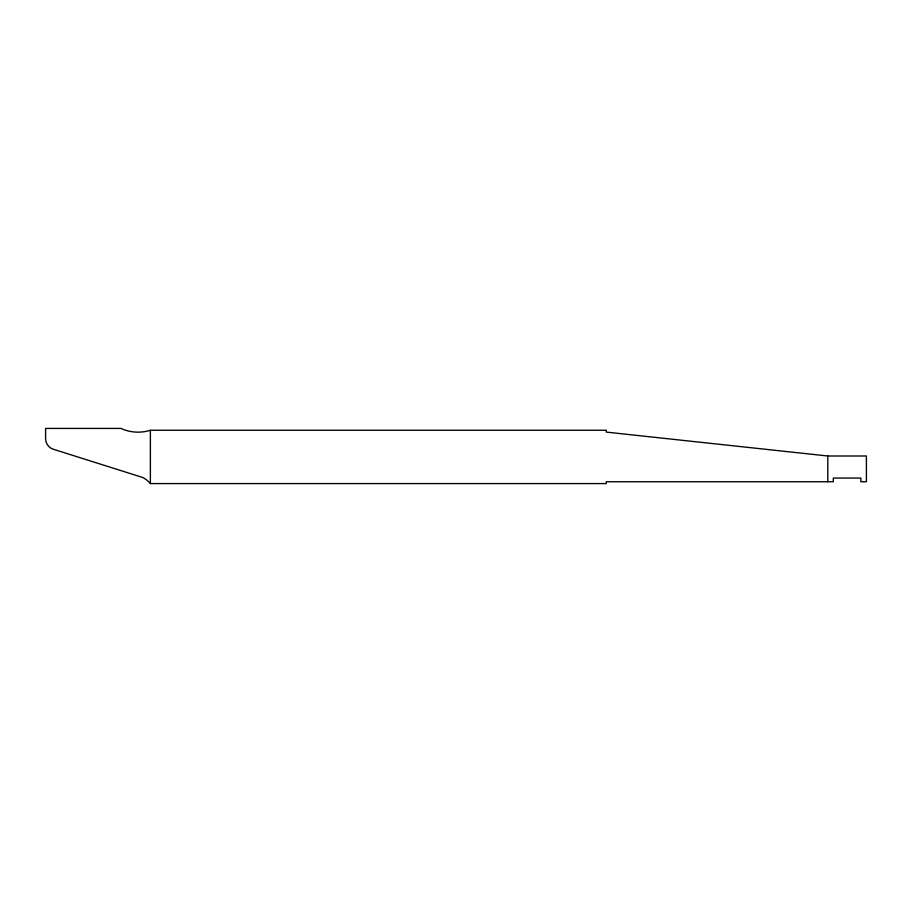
<?xml version="1.0" encoding="UTF-8"?>
<svg xmlns="http://www.w3.org/2000/svg" width="912" height="912" viewBox="0 0 912 912"><rect width="100%" height="100%" fill="white"/><g stroke="black" fill="none" stroke-linecap="round" stroke-linejoin="round"><path stroke-width="1.37" d="M150.377 430.259L606.286 430.259L606.286 432.106L827.8 456L866.4 456L866.4 481.741L860.882 481.741L860.882 478.059L833.306 478.059L833.306 481.741L606.286 481.741L606.286 483.577L150.377 483.577A25.741 25.741 0 0 0 142.785 477.5L53.306 449.24A11.035 11.035 0 0 1 45.6 438.729L45.6 428.423L120.965 428.423A40.823 40.823 0 0 0 150.377 430.259L150.377 483.577M827.8 456L827.8 481.741"/></g></svg>
